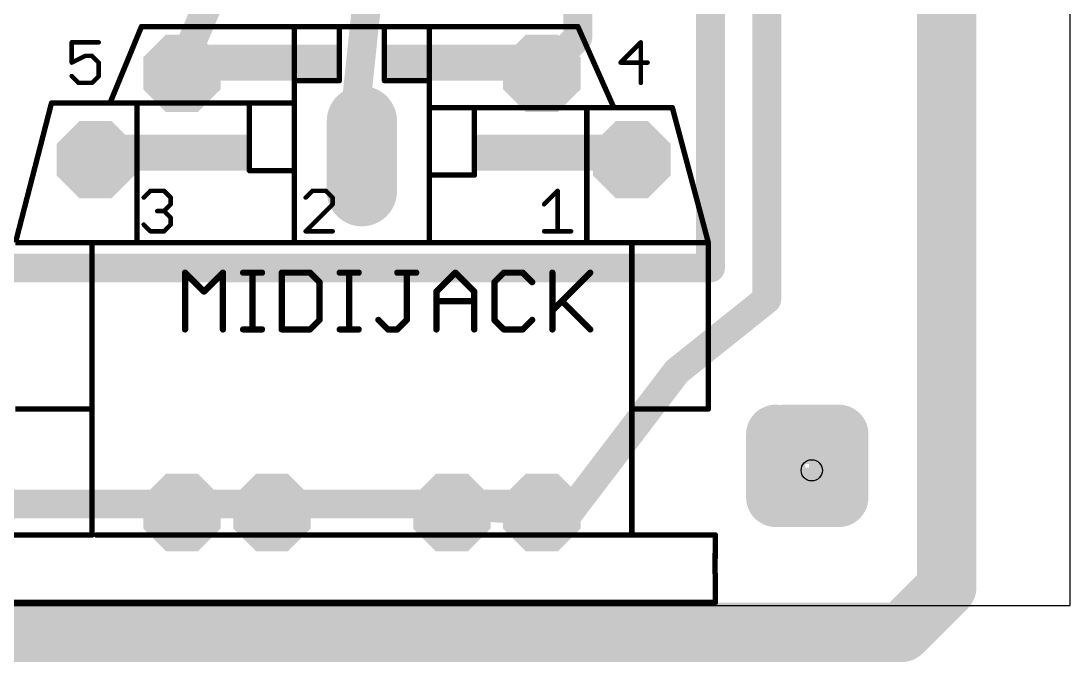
# Model space of a CAD drawing. Extents: x -0.06 to 3.94, y -0.06 to 3.15.
# Drawn here: x 2.771 to 3.937, y -0.063 to 0.649 of the extents above; entities that cross this region are included whole.
import ezdxf

# ---------------------------------------------------------------- set-up
doc = ezdxf.new("R2010")
doc.units = 0
for name, color, linetype in [('16', 175, 'CONTINUOUS'), ('17', 82, 'CONTINUOUS'), ('20', 7, 'CONTINUOUS'), ('21', 253, 'CONTINUOUS'), ('23', 7, 'CONTINUOUS'), ('27', 253, 'CONTINUOUS'), ('46', 140, 'CONTINUOUS'), ('51', 253, 'CONTINUOUS')]:
    doc.layers.add(name, color=color, linetype=linetype)

# ---------------------------------------------------------------- blocks, each defined once
blk = doc.blocks.new('RECT')
blk.add_solid([(-0.5, -0.5), (0.5, -0.5), (-0.5, 0.5), (0.5, 0.5)])
blk = doc.blocks.new('OCTAGONP')
at = {"const_width": 0.5}
blk.add_lwpolyline([(-0.25, -0.103553), (-0.25, 0.103553), (-0.103553, 0.25), (0.103553, 0.25), (0.25, 0.103553), (0.25, -0.103553), (0.103553, -0.25), (-0.103553, -0.25), (-0.25, -0.103553), (-0.25, 0.103553)], dxfattribs=at)
blk = doc.blocks.new('LONGP100')
at = {"const_width": 1}
blk.add_lwpolyline([(-0.5, 0), (0.5, 0)], dxfattribs=at)
at = {"const_width": 0.5}
for points in [[(-0.5, 0.25, 1), (-0.5, -0.25)], [(0.5, -0.25, 1), (0.5, 0.25)]]:
    blk.add_lwpolyline(points, format="xyb", dxfattribs=at)

msp = doc.modelspace()

# ---------------------------------------------------------------- linework, layer by layer
at = {"layer": '16', "const_width": 0.032}
for points in [[(3.6, 0.34), (3.6, 1.05)], [(3.5375, 0.375), (3.5375, 0.9875)], [(3.1375, 0.5), (3.1775, 0.8775)], [(2.95, 0.6), (3.0225, 0.77)], [(3.39, 0.74), (3.39, 0.631339)], [(3.39, 0.631339), (3.35, 0.591339)], [(2.95, 0.6), (2.95, 0.591339)], [(3.35, 0.6), (3.35, 0.591339)], [(3.15, 0.5), (3.1375, 0.5)], [(3.15, 0.5), (3.15, 0.499213)], [(2.205, 0.375), (3.5375, 0.375)], [(3.5, 0.26), (3.6, 0.34)], [(3.38, 0.1025), (3.5, 0.26)], [(3.35, 0.125), (3.35, 0.10315)], [(2.5125, 0.1125), (2.9375, 0.1125)], [(2.9375, 0.1125), (2.95, 0.10315)], [(3.05, 0.1125), (2.95, 0.1125)], [(2.95, 0.1125), (2.95, 0.10315)], [(3.05, 0.1125), (3.05, 0.10315)], [(3.0625, 0.1125), (3.05, 0.10315)], [(3.2375, 0.1125), (3.0625, 0.1125)], [(3.2375, 0.1125), (3.25, 0.10315)], [(3.2375, 0.1125), (3.38, 0.1025)], [(3.35, 0.1125), (3.25, 0.1125)], [(3.25, 0.1125), (3.25, 0.10315)], [(3.35, 0.1125), (3.35, 0.10315)]]:
    msp.add_lwpolyline(points, dxfattribs=at)
at = {"layer": '16', "const_width": 0.016}
for points in [[(3.395657, 0.625682, 1), (3.384343, 0.636995)], [(3.382, 0.631339, 1), (3.398, 0.631339)], [(2.958, 0.6, 1), (2.942, 0.6)], [(2.942641, 0.603138, 1), (2.957359, 0.596862)], [(3.358, 0.6, 1), (3.342, 0.6)], [(2.942, 0.591339, 1), (2.958, 0.591339)], [(3.344343, 0.596995, 1), (3.355657, 0.585682)], [(3.342, 0.591339, 1), (3.358, 0.591339)], [(3.1375, 0.508, 1), (3.1375, 0.492)], [(3.158, 0.5, 1), (3.142, 0.5)], [(3.15, 0.492, 1), (3.15, 0.508)], [(3.129545, 0.500843, 1), (3.145455, 0.499157)], [(3.142, 0.499213, 1), (3.158, 0.499213)], [(3.5375, 0.367, 1), (3.5375, 0.383)], [(3.5295, 0.375, 1), (3.5455, 0.375)], [(3.604998, 0.333753, 1), (3.595002, 0.346247)], [(3.592, 0.34, 1), (3.608, 0.34)], [(3.495002, 0.266247, 1), (3.504998, 0.253753)], [(3.506363, 0.255152, 1), (3.493637, 0.264848)], [(3.358, 0.125, 1), (3.342, 0.125)], [(2.942292, 0.118906, 1), (2.932708, 0.106094)], [(2.9375, 0.1045, 1), (2.9375, 0.1205)], [(2.95, 0.1205, 1), (2.95, 0.1045)], [(2.958, 0.1125, 1), (2.942, 0.1125)], [(3.058, 0.1125, 1), (3.042, 0.1125)], [(3.05, 0.1045, 1), (3.05, 0.1205)], [(3.0625, 0.1205, 1), (3.0625, 0.1045)], [(3.067292, 0.106094, 1), (3.057708, 0.118906)], [(3.242292, 0.118906, 1), (3.232708, 0.106094)], [(3.23806, 0.12048, 1), (3.23694, 0.10452)], [(3.2375, 0.1045, 1), (3.2375, 0.1205)], [(3.25, 0.1205, 1), (3.25, 0.1045)], [(3.258, 0.1125, 1), (3.242, 0.1125)], [(3.358, 0.1125, 1), (3.342, 0.1125)], [(3.35, 0.1045, 1), (3.35, 0.1205)], [(2.945208, 0.096744, 1), (2.954792, 0.109556)], [(3.045208, 0.109556, 1), (3.054792, 0.096744)], [(3.245208, 0.096744, 1), (3.254792, 0.109556)], [(3.37944, 0.09452, 1), (3.38056, 0.11048)], [(2.942, 0.10315, 1), (2.958, 0.10315)], [(3.042, 0.10315, 1), (3.058, 0.10315)], [(3.242, 0.10315, 1), (3.258, 0.10315)], [(3.342, 0.10315, 1), (3.358, 0.10315)], [(3.342, 0.10315, 1), (3.358, 0.10315)], [(3.373637, 0.107348, 1), (3.386363, 0.097652)]]:
    msp.add_lwpolyline(points, format="xyb", dxfattribs=at)
at = {"layer": '20'}
for p, q in [((3.937008, 0), (3.937008, 3.149606)), ((3.937008, -0.000394), (0, -0.000394))]:
    msp.add_line(p, q, dxfattribs=at)
msp.add_circle((3.65, 0.15), 0.011811, dxfattribs=at)
at = {"layer": '21'}
for points, const_width in [([(3.075, 0.64315), (3.075, 0.58315)], 0.006), ([(3.125, 0.64315), (3.075, 0.64315)], 0.006), ([(3.125, 0.64315), (3.125, 0.58315)], 0.006), ([(3.175, 0.64315), (3.125, 0.64315)], 0.006), ([(3.225, 0.64315), (3.175, 0.64315)], 0.006), ([(3.175, 0.64315), (3.175, 0.58315)], 0.006), ([(3.225, 0.64315), (3.225, 0.58315)], 0.006), ([(2.857526, 0.625688), (2.8275, 0.625688)], 0.005), ([(2.8275, 0.625688), (2.8275, 0.603169)], 0.005), ([(3.460019, 0.625688), (3.4375, 0.603169)], 0.005), ([(3.460019, 0.58065), (3.460019, 0.625688)], 0.005), ([(2.8275, 0.603169), (2.842513, 0.610675)], 0.005), ([(2.842513, 0.610675), (2.850019, 0.610675)], 0.005), ([(2.850019, 0.610675), (2.857526, 0.603169)], 0.005), ([(2.857526, 0.603169), (2.857526, 0.588156)], 0.005), ([(3.4375, 0.603169), (3.467526, 0.603169)], 0.005), ([(2.835006, 0.58065), (2.8275, 0.588156)], 0.005), ([(2.850019, 0.58065), (2.835006, 0.58065)], 0.005), ([(2.857526, 0.588156), (2.850019, 0.58065)], 0.005), ([(3.075, 0.58315), (3.125, 0.58315)], 0.006), ([(3.075, 0.58315), (3.075, 0.55815)], 0.006), ([(3.225, 0.58315), (3.175, 0.58315)], 0.006), ([(3.225, 0.58315), (3.225, 0.55315)], 0.006), ([(2.805, 0.55815), (2.765, 0.40315)], 0.006), ([(3.075, 0.55815), (3.025, 0.55815)], 0.006), ([(3.025, 0.55815), (3.025, 0.48315)], 0.006), ([(3.075, 0.55815), (3.075, 0.48315)], 0.006), ([(3.225, 0.55315), (3.225, 0.47815)], 0.006), ([(3.275, 0.55315), (3.225, 0.55315)], 0.006), ([(3.275, 0.55315), (3.275, 0.47815)], 0.006), ([(3.495, 0.55315), (3.535, 0.40315)], 0.006), ([(3.075, 0.48315), (3.025, 0.48315)], 0.006), ([(3.075, 0.48315), (3.075, 0.40315)], 0.006), ([(3.225, 0.47815), (3.275, 0.47815)], 0.006), ([(3.225, 0.47815), (3.225, 0.40315)], 0.006), ([(2.9075, 0.453182), (2.915006, 0.460688)], 0.005), ([(2.915006, 0.460688), (2.930019, 0.460688)], 0.005), ([(2.930019, 0.460688), (2.937526, 0.453182)], 0.005), ([(2.937526, 0.453182), (2.937526, 0.445675)], 0.005), ([(3.095006, 0.460688), (3.0875, 0.453182)], 0.005), ([(3.110019, 0.460688), (3.095006, 0.460688)], 0.005), ([(3.117526, 0.453182), (3.110019, 0.460688)], 0.005), ([(3.117526, 0.445675), (3.117526, 0.453182)], 0.005), ([(3.3525, 0.445675), (3.367513, 0.460688)], 0.005), ([(3.367513, 0.460688), (3.367513, 0.41565)], 0.005), ([(2.937526, 0.445675), (2.930019, 0.438169)], 0.005), ([(3.0875, 0.41565), (3.117526, 0.445675)], 0.005), ([(2.930019, 0.438169), (2.922513, 0.438169)], 0.005), ([(2.930019, 0.438169), (2.937526, 0.430662)], 0.005), ([(2.937526, 0.430662), (2.937526, 0.423156)], 0.005), ([(2.915006, 0.41565), (2.9075, 0.423156)], 0.005), ([(2.937526, 0.423156), (2.930019, 0.41565)], 0.005), ([(2.930019, 0.41565), (2.915006, 0.41565)], 0.005), ([(3.117526, 0.41565), (3.0875, 0.41565)], 0.005), ([(3.3525, 0.41565), (3.382526, 0.41565)], 0.005), ([(2.85, 0.40315), (2.765, 0.40315)], 0.006), ([(3.075, 0.40315), (2.85, 0.40315)], 0.006), ([(2.85, 0.40315), (2.85, 0.35815)], 0.006), ([(3.225, 0.40315), (3.075, 0.40315)], 0.006), ([(3.45, 0.40315), (3.225, 0.40315)], 0.006), ([(3.535, 0.40315), (3.45, 0.40315)], 0.006), ([(3.45, 0.40315), (3.45, 0.35815)], 0.006), ([(3.535, 0.21815), (3.535, 0.40315)], 0.006), ([(2.85, 0.21815), (2.85, 0.24815)], 0.006), ([(3.45, 0.21815), (3.45, 0.24815)], 0.006), ([(2.765, 0.21815), (2.85, 0.21815)], 0.006), ([(2.85, 0.07815), (2.85, 0.21815)], 0.006), ([(3.45, 0.07815), (3.45, 0.21815)], 0.006), ([(3.535, 0.21815), (3.45, 0.21815)], 0.006), ([(2.85, 0.07815), (2.753622, 0.07815)], 0.006), ([(2.855, 0.07815), (3.005, 0.07815)], 0.006), ([(3.095, 0.07815), (3.205, 0.07815)], 0.006), ([(3.295, 0.07815), (3.45, 0.07815)], 0.006), ([(3.542874, 0.07815), (3.45, 0.07815)], 0.006), ([(3.542874, 0.07815), (3.542874, 0.05315)], 0.006), ([(3.542441, 0.037087), (3.542441, 0.057087)], 0.006), ([(3.542441, 0.057087), (3.542874, 0.05315)], 0.006), ([(3.542441, 0.037087), (3.542874, 0.03315)], 0.006), ([(3.542874, 0.00315), (3.542874, 0.03315)], 0.006), ([(2.753622, 0.00315), (3.542874, 0.00315)], 0.006)]:
    msp.add_lwpolyline(points, dxfattribs=dict(at, const_width=const_width))
for points, const_width in [([(3.0765, 0.64315, 1), (3.0735, 0.64315)], 0.003), ([(3.075, 0.64465, 1), (3.075, 0.64165)], 0.003), ([(3.1265, 0.64315, 1), (3.1235, 0.64315)], 0.003), ([(3.125, 0.64465, 1), (3.125, 0.64165)], 0.003), ([(3.125, 0.64165, 1), (3.125, 0.64465)], 0.003), ([(3.175, 0.64465, 1), (3.175, 0.64165)], 0.003), ([(3.1765, 0.64315, 1), (3.1735, 0.64315)], 0.003), ([(3.175, 0.64165, 1), (3.175, 0.64465)], 0.003), ([(3.2265, 0.64315, 1), (3.2235, 0.64315)], 0.003), ([(3.225, 0.64165, 1), (3.225, 0.64465)], 0.003), ([(2.8275, 0.626938, 1), (2.8275, 0.624438)], 0.0025), ([(2.82875, 0.625688, 1), (2.82625, 0.625688)], 0.0025), ([(2.857526, 0.624438, 1), (2.857526, 0.626938)], 0.0025), ([(3.461269, 0.625688, 1), (3.458769, 0.625688)], 0.0025), ([(3.460903, 0.624804, 1), (3.459135, 0.626572)], 0.0025), ([(2.842513, 0.611925, 1), (2.842513, 0.609425)], 0.0025), ([(2.843072, 0.609557, 1), (2.841954, 0.611793)], 0.0025), ([(2.850903, 0.611559, 1), (2.849135, 0.609791)], 0.0025), ([(2.850019, 0.609425, 1), (2.850019, 0.611925)], 0.0025), ([(2.826941, 0.604287, 1), (2.828059, 0.602051)], 0.0025), ([(2.82625, 0.603169, 1), (2.82875, 0.603169)], 0.0025), ([(2.858776, 0.603169, 1), (2.856276, 0.603169)], 0.0025), ([(2.856642, 0.602285, 1), (2.858409, 0.604053)], 0.0025), ([(3.4375, 0.604419, 1), (3.4375, 0.601919)], 0.0025), ([(3.436616, 0.604053, 1), (3.438384, 0.602285)], 0.0025), ([(3.467526, 0.601919, 1), (3.467526, 0.604419)], 0.0025), ([(2.828384, 0.58904, 1), (2.826616, 0.587272)], 0.0025), ([(2.835006, 0.5819, 1), (2.835006, 0.5794)], 0.0025), ([(2.850019, 0.5794, 1), (2.850019, 0.5819)], 0.0025), ([(2.856276, 0.588156, 1), (2.858776, 0.588156)], 0.0025), ([(2.858409, 0.587272, 1), (2.856642, 0.58904)], 0.0025), ([(3.075, 0.58465, 1), (3.075, 0.58165)], 0.003), ([(3.0765, 0.58315, 1), (3.0735, 0.58315)], 0.003), ([(3.0735, 0.58315, 1), (3.0765, 0.58315)], 0.003), ([(3.1235, 0.58315, 1), (3.1265, 0.58315)], 0.003), ([(3.125, 0.58165, 1), (3.125, 0.58465)], 0.003), ([(3.175, 0.58465, 1), (3.175, 0.58165)], 0.003), ([(3.1735, 0.58315, 1), (3.1765, 0.58315)], 0.003), ([(3.2265, 0.58315, 1), (3.2235, 0.58315)], 0.003), ([(3.2235, 0.58315, 1), (3.2265, 0.58315)], 0.003), ([(3.225, 0.58165, 1), (3.225, 0.58465)], 0.003), ([(2.834123, 0.579766, 1), (2.83589, 0.581533)], 0.0025), ([(2.849135, 0.581533, 1), (2.850903, 0.579766)], 0.0025), ([(3.458769, 0.58065, 1), (3.461269, 0.58065)], 0.0025), ([(2.806452, 0.557775, 1), (2.803548, 0.558524)], 0.003), ([(3.025, 0.55965, 1), (3.025, 0.55665)], 0.003), ([(3.0265, 0.55815, 1), (3.0235, 0.55815)], 0.003), ([(3.0765, 0.55815, 1), (3.0735, 0.55815)], 0.003), ([(3.0735, 0.55815, 1), (3.0765, 0.55815)], 0.003), ([(3.075, 0.55665, 1), (3.075, 0.55965)], 0.003), ([(3.2265, 0.55315, 1), (3.2235, 0.55315)], 0.003), ([(3.225, 0.55465, 1), (3.225, 0.55165)], 0.003), ([(3.2235, 0.55315, 1), (3.2265, 0.55315)], 0.003), ([(3.2765, 0.55315, 1), (3.2735, 0.55315)], 0.003), ([(3.275, 0.55165, 1), (3.275, 0.55465)], 0.003), ([(3.496449, 0.553536, 1), (3.493551, 0.552763)], 0.003), ([(3.025, 0.48465, 1), (3.025, 0.48165)], 0.003), ([(3.0235, 0.48315, 1), (3.0265, 0.48315)], 0.003), ([(3.0765, 0.48315, 1), (3.0735, 0.48315)], 0.003), ([(3.0735, 0.48315, 1), (3.0765, 0.48315)], 0.003), ([(3.075, 0.48165, 1), (3.075, 0.48465)], 0.003), ([(3.225, 0.47965, 1), (3.225, 0.47665)], 0.003), ([(3.2265, 0.47815, 1), (3.2235, 0.47815)], 0.003), ([(3.2235, 0.47815, 1), (3.2265, 0.47815)], 0.003), ([(3.2735, 0.47815, 1), (3.2765, 0.47815)], 0.003), ([(3.275, 0.47665, 1), (3.275, 0.47965)], 0.003), ([(2.906616, 0.454065, 1), (2.908384, 0.452298)], 0.0025), ([(2.915006, 0.461938, 1), (2.915006, 0.459438)], 0.0025), ([(2.91589, 0.459804, 1), (2.914123, 0.461572)], 0.0025), ([(2.930903, 0.461572, 1), (2.929135, 0.459804)], 0.0025), ([(2.930019, 0.459438, 1), (2.930019, 0.461938)], 0.0025), ([(2.938776, 0.453182, 1), (2.936276, 0.453182)], 0.0025), ([(2.936642, 0.452298, 1), (2.938409, 0.454065)], 0.0025), ([(3.086616, 0.454065, 1), (3.088384, 0.452298)], 0.0025), ([(3.095006, 0.461938, 1), (3.095006, 0.459438)], 0.0025), ([(3.09589, 0.459804, 1), (3.094123, 0.461572)], 0.0025), ([(3.110903, 0.461572, 1), (3.109135, 0.459804)], 0.0025), ([(3.110019, 0.459438, 1), (3.110019, 0.461938)], 0.0025), ([(3.118776, 0.453182, 1), (3.116276, 0.453182)], 0.0025), ([(3.116642, 0.452298, 1), (3.118409, 0.454065)], 0.0025), ([(3.368763, 0.460688, 1), (3.366263, 0.460688)], 0.0025), ([(3.368397, 0.459804, 1), (3.366629, 0.461572)], 0.0025), ([(2.936276, 0.445675, 1), (2.938776, 0.445675)], 0.0025), ([(2.938409, 0.444791, 1), (2.936642, 0.446559)], 0.0025), ([(3.116276, 0.445675, 1), (3.118776, 0.445675)], 0.0025), ([(3.118409, 0.444791, 1), (3.116642, 0.446559)], 0.0025), ([(3.351616, 0.446559, 1), (3.353384, 0.444791)], 0.0025), ([(2.922513, 0.439419, 1), (2.922513, 0.436919)], 0.0025), ([(2.930903, 0.439053, 1), (2.929135, 0.437285)], 0.0025), ([(2.929135, 0.439053, 1), (2.930903, 0.437285)], 0.0025), ([(2.930019, 0.436919, 1), (2.930019, 0.439419)], 0.0025), ([(2.938776, 0.430662, 1), (2.936276, 0.430662)], 0.0025), ([(2.936642, 0.429779, 1), (2.938409, 0.431546)], 0.0025), ([(2.908384, 0.42404, 1), (2.906616, 0.422272)], 0.0025), ([(2.936276, 0.423156, 1), (2.938776, 0.423156)], 0.0025), ([(2.938409, 0.422272, 1), (2.936642, 0.42404)], 0.0025), ([(2.915006, 0.4169, 1), (2.915006, 0.4144)], 0.0025), ([(2.914123, 0.414766, 1), (2.91589, 0.416533)], 0.0025), ([(2.929135, 0.416533, 1), (2.930903, 0.414766)], 0.0025), ([(2.930019, 0.4144, 1), (2.930019, 0.4169)], 0.0025), ([(3.0875, 0.4169, 1), (3.0875, 0.4144)], 0.0025), ([(3.086616, 0.416533, 1), (3.088384, 0.414766)], 0.0025), ([(3.117526, 0.4144, 1), (3.117526, 0.4169)], 0.0025), ([(3.3525, 0.4169, 1), (3.3525, 0.4144)], 0.0025), ([(3.366263, 0.41565, 1), (3.368763, 0.41565)], 0.0025), ([(3.382526, 0.4144, 1), (3.382526, 0.4169)], 0.0025), ([(2.85, 0.40465, 1), (2.85, 0.40165)], 0.003), ([(2.8515, 0.40315, 1), (2.8485, 0.40315)], 0.003), ([(2.85, 0.40165, 1), (2.85, 0.40465)], 0.003), ([(3.075, 0.40465, 1), (3.075, 0.40165)], 0.003), ([(3.0735, 0.40315, 1), (3.0765, 0.40315)], 0.003), ([(3.075, 0.40165, 1), (3.075, 0.40465)], 0.003), ([(3.225, 0.40465, 1), (3.225, 0.40165)], 0.003), ([(3.2235, 0.40315, 1), (3.2265, 0.40315)], 0.003), ([(3.225, 0.40165, 1), (3.225, 0.40465)], 0.003), ([(3.45, 0.40465, 1), (3.45, 0.40165)], 0.003), ([(3.4515, 0.40315, 1), (3.4485, 0.40315)], 0.003), ([(3.45, 0.40165, 1), (3.45, 0.40465)], 0.003), ([(3.5365, 0.40315, 1), (3.5335, 0.40315)], 0.003), ([(3.533551, 0.402763, 1), (3.536449, 0.403536)], 0.003), ([(3.535, 0.40165, 1), (3.535, 0.40465)], 0.003), ([(2.8485, 0.35815, 1), (2.8515, 0.35815)], 0.003), ([(3.4485, 0.35815, 1), (3.4515, 0.35815)], 0.003), ([(2.8515, 0.24815, 1), (2.8485, 0.24815)], 0.003), ([(3.4515, 0.24815, 1), (3.4485, 0.24815)], 0.003), ([(2.8515, 0.21815, 1), (2.8485, 0.21815)], 0.003), ([(2.8485, 0.21815, 1), (2.8515, 0.21815)], 0.003), ([(2.85, 0.21665, 1), (2.85, 0.21965)], 0.003), ([(3.4515, 0.21815, 1), (3.4485, 0.21815)], 0.003), ([(3.45, 0.21965, 1), (3.45, 0.21665)], 0.003), ([(3.4485, 0.21815, 1), (3.4515, 0.21815)], 0.003), ([(3.5335, 0.21815, 1), (3.5365, 0.21815)], 0.003), ([(3.535, 0.21665, 1), (3.535, 0.21965)], 0.003), ([(2.8485, 0.07815, 1), (2.8515, 0.07815)], 0.003), ([(2.85, 0.07665, 1), (2.85, 0.07965)], 0.003), ([(2.855, 0.07965, 1), (2.855, 0.07665)], 0.003), ([(3.005, 0.07665, 1), (3.005, 0.07965)], 0.003), ([(3.095, 0.07965, 1), (3.095, 0.07665)], 0.003), ([(3.205, 0.07665, 1), (3.205, 0.07965)], 0.003), ([(3.295, 0.07965, 1), (3.295, 0.07665)], 0.003), ([(3.45, 0.07965, 1), (3.45, 0.07665)], 0.003), ([(3.4485, 0.07815, 1), (3.4515, 0.07815)], 0.003), ([(3.45, 0.07665, 1), (3.45, 0.07965)], 0.003), ([(3.544374, 0.07815, 1), (3.541374, 0.07815)], 0.003), ([(3.542874, 0.07665, 1), (3.542874, 0.07965)], 0.003), ([(3.543941, 0.057087, 1), (3.540941, 0.057087)], 0.003), ([(3.543932, 0.057251, 1), (3.54095, 0.056923)], 0.003), ([(3.541374, 0.05315, 1), (3.544374, 0.05315)], 0.003), ([(3.541383, 0.052986, 1), (3.544365, 0.053314)], 0.003), ([(3.543932, 0.037251, 1), (3.54095, 0.036923)], 0.003), ([(3.540941, 0.037087, 1), (3.543941, 0.037087)], 0.003), ([(3.544374, 0.03315, 1), (3.541374, 0.03315)], 0.003), ([(3.541383, 0.032986, 1), (3.544365, 0.033314)], 0.003), ([(3.541374, 0.00315, 1), (3.544374, 0.00315)], 0.003), ([(3.542874, 0.00165, 1), (3.542874, 0.00465)], 0.003)]:
    msp.add_lwpolyline(points, format="xyb", dxfattribs=dict(at, const_width=const_width))
at = {"layer": '23'}
msp.add_point((3.15, 0), dxfattribs=at)
at = {"layer": '27', "const_width": 0.007}
for points in [[(2.9535, 0.30665), (2.9535, 0.369703)], [(2.9535, 0.369703), (2.974518, 0.348686)], [(2.974518, 0.348686), (2.995536, 0.369703)], [(2.995536, 0.369703), (2.995536, 0.30665)], [(3.017955, 0.369703), (3.038973, 0.369703)], [(3.028464, 0.30665), (3.028464, 0.369703)], [(3.060925, 0.369703), (3.060925, 0.30665)], [(3.092452, 0.369703), (3.060925, 0.369703)], [(3.102961, 0.359195), (3.092452, 0.369703)], [(3.12538, 0.369703), (3.146398, 0.369703)], [(3.135889, 0.30665), (3.135889, 0.369703)], [(3.189368, 0.369703), (3.210386, 0.369703)], [(3.199877, 0.317159), (3.199877, 0.369703)], [(3.232805, 0.348686), (3.253823, 0.369703)], [(3.253823, 0.369703), (3.274841, 0.348686)], [(3.307769, 0.369703), (3.29726, 0.359195)], [(3.328787, 0.369703), (3.307769, 0.369703)], [(3.339296, 0.359195), (3.328787, 0.369703)], [(3.361715, 0.369703), (3.361715, 0.30665)], [(3.361715, 0.327668), (3.403751, 0.369703)], [(3.102961, 0.317159), (3.102961, 0.359195)], [(3.29726, 0.359195), (3.29726, 0.317159)], [(3.232805, 0.30665), (3.232805, 0.348686)], [(3.274841, 0.348686), (3.274841, 0.30665)], [(3.232805, 0.338177), (3.274841, 0.338177)], [(3.372224, 0.338177), (3.403751, 0.30665)], [(3.092452, 0.30665), (3.102961, 0.317159)], [(3.16835, 0.317159), (3.178859, 0.30665)], [(3.189368, 0.30665), (3.199877, 0.317159)], [(3.29726, 0.317159), (3.307769, 0.30665)], [(3.328787, 0.30665), (3.339296, 0.317159)], [(3.017955, 0.30665), (3.038973, 0.30665)], [(3.060925, 0.30665), (3.092452, 0.30665)], [(3.12538, 0.30665), (3.146398, 0.30665)], [(3.178859, 0.30665), (3.189368, 0.30665)], [(3.307769, 0.30665), (3.328787, 0.30665)]]:
    msp.add_lwpolyline(points, dxfattribs=at)
at = {"layer": '27', "const_width": 0.0035}
for points in [[(2.95525, 0.369703, 1), (2.95175, 0.369703)], [(2.954737, 0.370941, 1), (2.952263, 0.368466)], [(2.997286, 0.369703, 1), (2.993786, 0.369703)], [(2.996773, 0.368466, 1), (2.994298, 0.370941)], [(3.017955, 0.371453, 1), (3.017955, 0.367953)], [(3.030214, 0.369703, 1), (3.026714, 0.369703)], [(3.038973, 0.367953, 1), (3.038973, 0.371453)], [(3.062675, 0.369703, 1), (3.059175, 0.369703)], [(3.060925, 0.371453, 1), (3.060925, 0.367953)], [(3.093689, 0.370941, 1), (3.091214, 0.368466)], [(3.092452, 0.367953, 1), (3.092452, 0.371453)], [(3.12538, 0.371453, 1), (3.12538, 0.367953)], [(3.137639, 0.369703, 1), (3.134139, 0.369703)], [(3.146398, 0.367953, 1), (3.146398, 0.371453)], [(3.189368, 0.371453, 1), (3.189368, 0.367953)], [(3.201627, 0.369703, 1), (3.198127, 0.369703)], [(3.210386, 0.367953, 1), (3.210386, 0.371453)], [(3.25506, 0.370941, 1), (3.252585, 0.368466)], [(3.25506, 0.368466, 1), (3.252585, 0.370941)], [(3.307769, 0.371453, 1), (3.307769, 0.367953)], [(3.309006, 0.368466, 1), (3.306531, 0.370941)], [(3.330024, 0.370941, 1), (3.327549, 0.368466)], [(3.328787, 0.367953, 1), (3.328787, 0.371453)], [(3.363465, 0.369703, 1), (3.359965, 0.369703)], [(3.404988, 0.368466, 1), (3.402513, 0.370941)], [(3.104711, 0.359195, 1), (3.101211, 0.359195)], [(3.101723, 0.357957, 1), (3.104198, 0.360432)], [(3.296022, 0.360432, 1), (3.298497, 0.357957)], [(3.29901, 0.359195, 1), (3.29551, 0.359195)], [(3.338058, 0.357957, 1), (3.340533, 0.360432)], [(2.973281, 0.349923, 1), (2.975755, 0.347448)], [(2.973281, 0.347448, 1), (2.975755, 0.349923)], [(3.231567, 0.349923, 1), (3.234042, 0.347448)], [(3.234555, 0.348686, 1), (3.231055, 0.348686)], [(3.276591, 0.348686, 1), (3.273091, 0.348686)], [(3.273603, 0.347448, 1), (3.276078, 0.349923)], [(3.232805, 0.339927, 1), (3.232805, 0.336427)], [(3.274841, 0.336427, 1), (3.274841, 0.339927)], [(3.373461, 0.339414, 1), (3.370986, 0.336939)], [(3.360477, 0.328905, 1), (3.362952, 0.32643)], [(3.101211, 0.317159, 1), (3.104711, 0.317159)], [(3.104198, 0.315921, 1), (3.101723, 0.318396)], [(3.169587, 0.318396, 1), (3.167112, 0.315921)], [(3.198127, 0.317159, 1), (3.201627, 0.317159)], [(3.201114, 0.315921, 1), (3.198639, 0.318396)], [(3.298497, 0.318396, 1), (3.296022, 0.315921)], [(3.29551, 0.317159, 1), (3.29901, 0.317159)], [(3.340533, 0.315921, 1), (3.338058, 0.318396)], [(2.95175, 0.30665, 1), (2.95525, 0.30665)], [(2.993786, 0.30665, 1), (2.997286, 0.30665)], [(3.017955, 0.3084, 1), (3.017955, 0.3049)], [(3.026714, 0.30665, 1), (3.030214, 0.30665)], [(3.038973, 0.3049, 1), (3.038973, 0.3084)], [(3.060925, 0.3084, 1), (3.060925, 0.3049)], [(3.059175, 0.30665, 1), (3.062675, 0.30665)], [(3.091214, 0.307887, 1), (3.093689, 0.305412)], [(3.092452, 0.3049, 1), (3.092452, 0.3084)], [(3.12538, 0.3084, 1), (3.12538, 0.3049)], [(3.134139, 0.30665, 1), (3.137639, 0.30665)], [(3.146398, 0.3049, 1), (3.146398, 0.3084)], [(3.178859, 0.3084, 1), (3.178859, 0.3049)], [(3.177621, 0.305412, 1), (3.180096, 0.307887)], [(3.18813, 0.307887, 1), (3.190605, 0.305412)], [(3.189368, 0.3049, 1), (3.189368, 0.3084)], [(3.231055, 0.30665, 1), (3.234555, 0.30665)], [(3.273091, 0.30665, 1), (3.276591, 0.30665)], [(3.307769, 0.3084, 1), (3.307769, 0.3049)], [(3.306531, 0.305412, 1), (3.309006, 0.307887)], [(3.327549, 0.307887, 1), (3.330024, 0.305412)], [(3.328787, 0.3049, 1), (3.328787, 0.3084)], [(3.359965, 0.30665, 1), (3.363465, 0.30665)], [(3.402513, 0.305412, 1), (3.404988, 0.307887)]]:
    msp.add_lwpolyline(points, format="xyb", dxfattribs=at)
at = {"layer": '46', "const_width": 0.066}
for points in [[(3.8, 1.75), (3.8, 0.02)], [(3.61, 0.12), (3.61, 0.19)], [(3.62, 0.19), (3.68, 0.19)], [(3.68, 0.19), (3.68, 0.12)], [(3.68, 0.12), (3.61, 0.12)], [(3.8, 0.02), (3.75, -0.03)], [(3.75, -0.03), (0.02, -0.03)]]:
    msp.add_lwpolyline(points, dxfattribs=at)
at = {"layer": '46', "const_width": 0.033}
for points in [[(3.6265, 0.19, 1), (3.5935, 0.19)], [(3.62, 0.2065, 1), (3.62, 0.1735)], [(3.6965, 0.19, 1), (3.6635, 0.19)], [(3.68, 0.1735, 1), (3.68, 0.2065)], [(3.61, 0.1365, 1), (3.61, 0.1035)], [(3.68, 0.1035, 1), (3.68, 0.1365)], [(3.5935, 0.12, 1), (3.6265, 0.12)], [(3.6635, 0.12, 1), (3.6965, 0.12)], [(3.811667, 0.008333, 1), (3.788333, 0.031667)], [(3.7835, 0.02, 1), (3.8165, 0.02)], [(3.75, -0.0465, 1), (3.75, -0.0135)], [(3.738333, -0.018333, 1), (3.761667, -0.041667)]]:
    msp.add_lwpolyline(points, format="xyb", dxfattribs=at)
at = {"layer": '51', "const_width": 0.006}
for points in [[(2.87, 0.55815), (2.905, 0.64315)], [(3.075, 0.64315), (2.905, 0.64315)], [(3.39, 0.64315), (3.225, 0.64315)], [(3.39, 0.64315), (3.43, 0.55315)], [(2.805, 0.55815), (2.87, 0.55815)], [(2.9, 0.55815), (2.87, 0.55815)], [(2.9, 0.55815), (2.9, 0.40315)], [(3.025, 0.55815), (2.9, 0.55815)], [(3.4, 0.55315), (3.275, 0.55315)], [(3.43, 0.55315), (3.4, 0.55315)], [(3.4, 0.55315), (3.4, 0.40315)], [(3.495, 0.55315), (3.43, 0.55315)], [(2.85, 0.35815), (2.85, 0.24815)], [(3.45, 0.35815), (3.45, 0.24815)], [(3.095, 0.07815), (3.005, 0.07815)], [(3.295, 0.07815), (3.205, 0.07815)]]:
    msp.add_lwpolyline(points, dxfattribs=at)
at = {"layer": '51', "const_width": 0.003}
for points in [[(2.905, 0.64465, 1), (2.905, 0.64165)], [(2.906387, 0.642578, 1), (2.903613, 0.643721)], [(3.075, 0.64165, 1), (3.075, 0.64465)], [(3.225, 0.64465, 1), (3.225, 0.64165)], [(3.391371, 0.643759, 1), (3.388629, 0.64254)], [(3.39, 0.64165, 1), (3.39, 0.64465)], [(2.805, 0.55965, 1), (2.805, 0.55665)], [(2.87, 0.55965, 1), (2.87, 0.55665)], [(2.868613, 0.558721, 1), (2.871387, 0.557578)], [(2.87, 0.55665, 1), (2.87, 0.55965)], [(2.9015, 0.55815, 1), (2.8985, 0.55815)], [(2.9, 0.55965, 1), (2.9, 0.55665)], [(2.9, 0.55665, 1), (2.9, 0.55965)], [(3.025, 0.55665, 1), (3.025, 0.55965)], [(3.275, 0.55465, 1), (3.275, 0.55165)], [(3.4, 0.55465, 1), (3.4, 0.55165)], [(3.4015, 0.55315, 1), (3.3985, 0.55315)], [(3.4, 0.55165, 1), (3.4, 0.55465)], [(3.43, 0.55465, 1), (3.43, 0.55165)], [(3.428629, 0.55254, 1), (3.431371, 0.553759)], [(3.43, 0.55165, 1), (3.43, 0.55465)], [(3.495, 0.55165, 1), (3.495, 0.55465)], [(2.8985, 0.40315, 1), (2.9015, 0.40315)], [(3.3985, 0.40315, 1), (3.4015, 0.40315)], [(2.8515, 0.35815, 1), (2.8485, 0.35815)], [(3.4515, 0.35815, 1), (3.4485, 0.35815)], [(2.8485, 0.24815, 1), (2.8515, 0.24815)], [(3.4485, 0.24815, 1), (3.4515, 0.24815)], [(3.005, 0.07965, 1), (3.005, 0.07665)], [(3.095, 0.07665, 1), (3.095, 0.07965)], [(3.205, 0.07965, 1), (3.205, 0.07665)], [(3.295, 0.07665, 1), (3.295, 0.07965)]]:
    msp.add_lwpolyline(points, format="xyb", dxfattribs=at)

# ---------------------------------------------------------------- block references
at = {"layer": '17', "xscale": 0.086, "yscale": 0.086}
for p in [(2.95, 0.591339), (2.95, 0.591339), (3.35, 0.591339), (3.35, 0.591339), (2.853937, 0.495276), (2.853937, 0.495276), (3.45, 0.495276), (3.45, 0.495276), (2.95, 0.10315), (2.95, 0.10315), (3.05, 0.10315), (3.05, 0.10315), (3.25, 0.10315), (3.25, 0.10315), (3.35, 0.10315), (3.35, 0.10315)]:
    msp.add_blockref('OCTAGONP', p, dxfattribs=at)
at = {"layer": '17', "xscale": 0.078, "yscale": 0.078, "rotation": 90}
msp.add_blockref('LONGP100', (3.15, 0.499213), dxfattribs=at)
msp.add_blockref('LONGP100', (3.15, 0.499213), dxfattribs=at)
at = {"layer": '51', "xscale": 0.19, "yscale": 0.04}
for p in [(3.03, 0.60315), (3.27, 0.60315), (2.93, 0.50315), (3.37, 0.50315)]:
    msp.add_blockref('RECT', p, dxfattribs=at)

doc.saveas('drawing.dxf')
